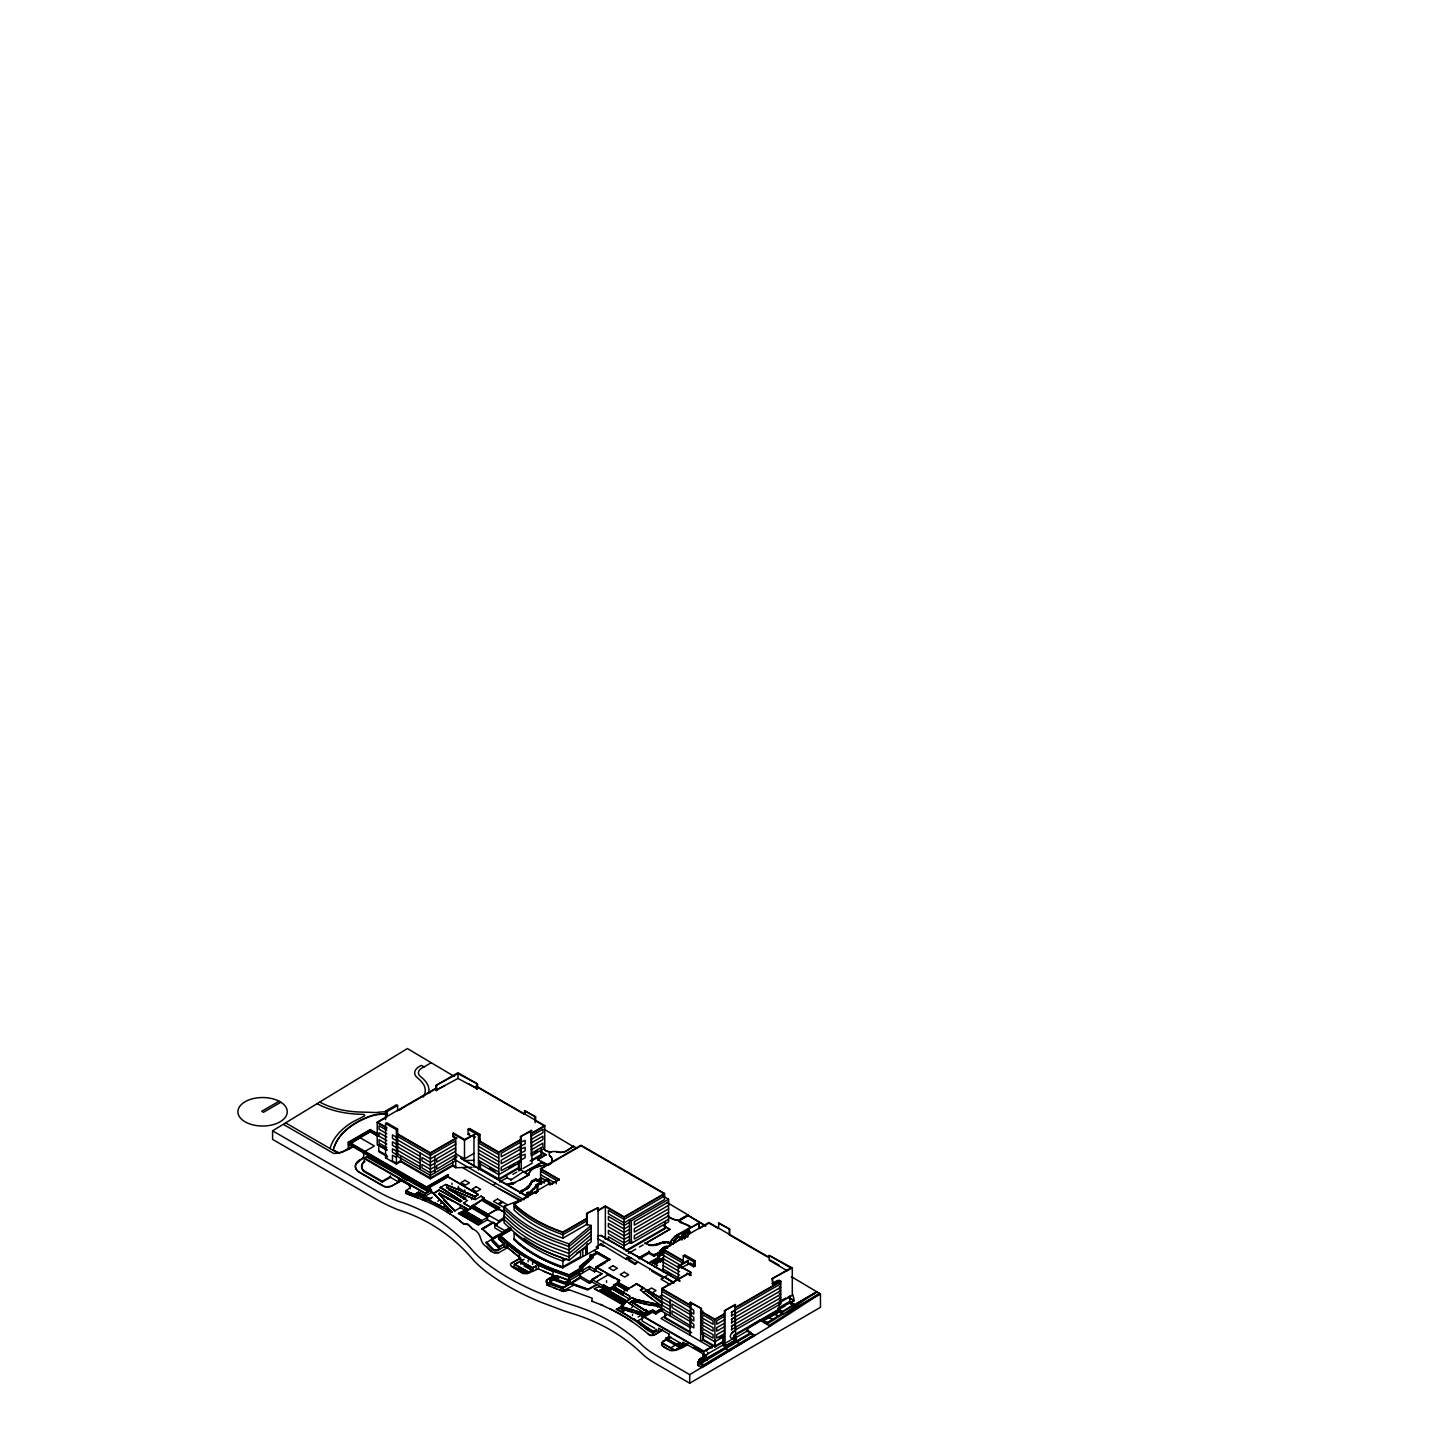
<?xml version="1.0" encoding="UTF-8"?>
<svg xmlns="http://www.w3.org/2000/svg" width="1456" height="1456" viewBox="0 0 1456 1456"><rect width="100%" height="100%" fill="white"/><g stroke="black" fill="none" stroke-linecap="round" stroke-linejoin="round"><path stroke-width="1.5" d="M437.783 1201.255L439.949 1199.999L435.763 1195.249M646.045 1309.417L646.045 1309.945M450.323 1214.177L447.138 1212.156A163.054 94.149 0 0 0 426.08 1201.309L414.414 1196.45A154.773 89.362 0 0 1 406.988 1193.611A2.857 1.638 0 0 1 405.787 1192.337L406.097 1191.008M698.48 1365.801L698.298 1365.655A2.22 1.274 0 0 1 697.897 1364.927L697.915 1364.272M670.197 1245.735L670.415 1243.661M439.221 1189.88L433.56 1193.41L439.221 1190.153L460.351 1201.764L461.716 1200.982L440.567 1187.586M446.701 1187.059L464.482 1199.216L446.573 1187.423L475.22 1199.471L446.41 1187.332L467.54 1200.727M447.356 1191.936L440.276 1187.332L443.643 1189.352M461.406 1200.982L443.498 1189.188M438.838 1193.665L454.691 1210.937L460.351 1207.661L460.369 1204.876M435.763 1195.412L452.052 1212.466L445.682 1208.662M454.691 1210.937L443.625 1200.235M454.854 1210.846L438.82 1193.92M687.687 1264.809L687.778 1263.371M697.915 1364.527L698.006 1363.471M647.938 1333.514L649.139 1334.57A2.712 1.565 0 0 0 651.815 1335.243A7.007 4.04 0 0 0 655.509 1334.133L662.498 1330.092L655.509 1334.388A7.007 4.04 0 0 1 651.815 1335.498A2.712 1.565 0 0 1 649.139 1334.824L647.938 1333.787A237.601 137.173 0 0 0 632.304 1321.866A193.903 111.948 0 0 0 609.827 1308.889A171.626 99.081 0 0 0 602.802 1305.632L600.4 1304.594A171.626 99.081 0 0 0 593.011 1301.646L591.809 1301.191L592.21 1298.188L569.096 1289.761L563.308 1291.272L559.923 1290.016M549.949 1281.025L550.186 1283.173A3.531 2.038 0 0 0 551.515 1284.083M698.006 1363.726L698.17 1362.161A24.934 14.396 0 0 1 699.59 1359.049L703.594 1357.083L707.216 1359.176L703.048 1361.597L700.482 1360.723L700.955 1358.175M519.865 1193.192L528.455 1186.367M330.093 1148.566L330.421 1147.237A78.351 46.883 -1.9 0 1 352.88 1121.83L363.691 1116.388A1.856 1.11 -1.9 0 0 362.872 1114.313A70.743 42.333 -1.9 0 1 319.592 1104.977L317.426 1103.83M333.351 1150.44L334.079 1147.219A74.62 44.663 -1.9 0 1 369.06 1116.497A28.556 17.09 -1.9 0 1 383.492 1113.767A50.305 30.103 -1.9 0 0 387.478 1113.567M355.464 1165.655C356.229 1159.249 366.639 1159.868 363.072 1152.551L374.41 1145.999L360.214 1137.809L348.858 1144.361L348.858 1149.294L346.528 1149.912M675.038 1239.256L673.418 1243.879L673.418 1242.842M698.389 1362.106L698.625 1361.378A24.534 14.16 0 0 1 699.772 1359.121M670.488 1242.605L672.035 1239.42L671.416 1240.403M698.17 1362.161L700.736 1363.544L703.048 1362.197L700.245 1360.759L701.355 1358.557M520.738 1192.974C519.028 1191.7 522.704 1191.536 520.283 1193.301M531.294 1182.035L535.79 1180.325L537.592 1181.362L541.632 1179.178M531.404 1182.581L535.79 1179.633L537.592 1180.67M531.84 1182.072L528.146 1187.987L521.521 1192.227M549.749 1281.007L550.932 1279.97M562.507 1287.268L549.986 1282.263L556.665 1277.604M531.04 1182.6L531.331 1183.692M530.73 1182.636L530.839 1183.692L531.604 1182.618M418.382 1198.179L414.414 1196.705A154.773 89.362 0 0 1 406.988 1193.884A2.857 1.656 0 0 1 405.787 1192.446A5.951 3.44 0 0 1 406.297 1191.226L406.533 1190.426A5.951 3.44 0 0 1 407.516 1189.679L410.064 1187.55M530.057 1183.728L531.131 1182.618M530.512 1184.238L531.331 1183.182M529.675 1184.784L530.839 1183.164M668.013 1349.439A74.256 42.879 0 0 1 663.135 1346.563L662.535 1345.89A3.585 2.075 0 0 1 661.679 1344.816L662.589 1341.649L665.883 1339.72L679.843 1347.765L676.421 1349.566M662.571 1342.195L661.898 1343.033L674.528 1350.331C701.865 1334.97 679.188 1353.097 670.179 1350.313M530.712 1184.292L526.908 1188.387L521.867 1191.299L521.794 1190.207M410.865 1193.374L406.479 1190.753M356.229 1163.599L363.527 1157.757M662.298 1249.703L708.872 1222.53L769.296 1257.42M529.966 1185.894L530.348 1184.838M549.895 1280.698L556.665 1275.784L569.26 1280.388L565.583 1283.373L568.313 1281.79L587.66 1289.233L596.851 1284.702L592.064 1281.935L589.516 1283.409L580.343 1278.113L561.816 1288.633L580.18 1277.076L570.497 1283.792L587.623 1290.034L597.015 1284.52L603.439 1288.232M672.035 1239.584L675.657 1235.78L674.601 1236.635M684.921 1237.454L684.921 1238.492L681.554 1237.564L679.497 1239.529L679.497 1238.492M637.728 1301.755L632.486 1300.9L641.168 1303.102M632.559 1300.918L657.693 1306.469L660.332 1304.885L635.125 1299.316L631.977 1297.46M639.148 1256.728L639.148 1258.985L648.921 1253.343L654.108 1256.328L661.752 1251.632L662.444 1248.447M681.463 1236.362L679.934 1238.983L679.934 1237.946M520.447 1191.336L520.538 1192.409L529.547 1186.422M678.223 1236.053L675.693 1239.456L675.693 1238.419M662.152 1250.194L660.897 1251.104M527.873 1186.84L528.91 1185.857L529.11 1186.949M661.952 1250.395L660.642 1251.286M662.771 1249.084L665.538 1247.592M535.462 1193.283L536.263 1192.519L535.462 1193.447M618.8 1307.907L625.188 1310.254L622.677 1311.71L616.671 1308.798M642.642 1315.077L647.483 1311.638L631.376 1301.446M662.662 1341.595L671.089 1337.227M520.629 1257.966L511.311 1263.298A4.35 2.512 0 0 0 511.729 1266.465L523.123 1273.563L527.327 1273.6L538.429 1268.868L538.429 1263.917L543.252 1266.192M579.615 1266.502L581.581 1267.63L581.581 1269.377L579.615 1268.249L579.615 1266.502L592.155 1255.964L590.572 1254.526L592.974 1257.311L590.572 1255.909L597.215 1252.087L609.736 1259.495L596.196 1267.302L609.736 1259.149M590.863 1257.129L590.863 1255.909L593.247 1257.292L580.453 1267.848L580.453 1266.465L592.974 1255.909M581.181 1266.92L585.876 1262.971M582.291 1267.739L593.247 1257.292M528.073 1196.923L504.122 1206.423L504.104 1222.931L512.876 1230.975A148.275 85.595 0 0 0 555.136 1255.381L569.041 1260.459L569.059 1243.934L591.118 1225.424L586.586 1224.496L562.908 1238.164A142.051 82.009 0 0 1 514.114 1209.991L514.114 1203.912L548.621 1184.001L549.968 1184.784L559.286 1179.396L549.968 1184.784M591.118 1228.027L569.059 1246.554L555.136 1241.495A148.275 85.595 0 0 1 512.876 1217.089L504.104 1209.044M591.118 1231.503L569.059 1250.012L555.136 1244.953A148.275 85.595 0 0 1 512.876 1220.565L504.104 1212.52M591.118 1234.961L569.059 1253.489L555.136 1248.429A148.275 85.595 0 0 1 512.876 1224.041L504.104 1215.997M591.118 1238.437L569.059 1256.965L555.136 1251.905A148.275 85.595 0 0 1 512.876 1227.499L504.104 1219.473M552.698 1276.184L553.189 1270.396M569.059 1260.441L591.118 1241.913L591.118 1225.424M592.155 1255.964L592.155 1257.693L590.208 1256.564L597.215 1252.433L609.736 1259.495L594.084 1250.449M364.51 1158.594L367.622 1156.228L426.59 1190.28L429.993 1188.296L431.34 1190.062L425.17 1193.629L364.237 1158.612L364.237 1162.179M364.237 1158.612L365.128 1157.593M363.891 1162.452L364.965 1161.597M537.118 1191.936L538.028 1191.044M664.191 1246.973C664.882 1248.101 663.372 1251.104 663.354 1248.775M538.429 1263.917L537.428 1264.627A153.335 88.525 0 0 0 552.352 1271.088M675.657 1235.962C715.169 1219.855 658.13 1227.736 688.233 1215.05L666.957 1202.401M654.108 1255.108L660.806 1251.377M507.78 1244.389L507.78 1247.774L520.629 1258.221L511.475 1263.153M813.576 1293.783L817.089 1291.672L813.722 1293.874M796.414 1303.666L817.089 1291.672L782.709 1314.459L820.456 1293.947L791.409 1276.694M398.653 1177.795L398.507 1182.217L392.356 1185.766A7.244 4.186 0 0 1 384.184 1186.604L358.176 1171.698A15.889 9.173 0 0 1 355.41 1166.729L355.464 1165.401A15.889 9.173 0 0 1 358.849 1160.559L360.069 1159.759M503.831 1217.616L498.662 1220.947L472.818 1206.187L488.961 1215.778M503.885 1219.327L494.84 1224.896L494.84 1227.936L503.412 1232.886M660.551 1251.559L654.108 1255.29L648.921 1252.124L639.148 1257.766L648.921 1252.287M657.839 1256.128L659.113 1257.911L657.839 1256.128L663.299 1252.943M657.839 1257.165L663.299 1253.98M272.581 1130.821L375.721 1190.371A169.806 98.043 0 0 0 398.07 1201.2C428.046 1210.409 454.49 1228.427 474.401 1252.67A174.829 100.937 0 0 0 486.486 1263.28L491.564 1267.011A247.393 142.834 0 0 0 531.222 1289.434A294.112 169.806 0 0 0 541.177 1293.729L561.98 1301.573A291.509 168.295 0 0 0 572.681 1305.067A157.849 91.127 0 0 1 579.888 1307.452L584.493 1309.126A156.101 90.126 0 0 1 595.559 1313.731L599.799 1315.733A178.324 102.957 0 0 1 620.456 1327.672A222.568 128.492 0 0 1 641.659 1344.762A89.471 51.652 0 0 0 655.91 1355.154L689.707 1374.628L770.169 1326.198L820.456 1293.674L820.456 1307.324L689.707 1383.2L655.91 1363.726A89.471 51.652 0 0 1 641.659 1353.334A222.568 128.492 0 0 0 620.474 1336.226A178.324 102.957 0 0 0 599.799 1324.305L595.559 1322.303A156.101 90.126 0 0 0 584.493 1317.698L579.888 1316.006A157.849 91.127 0 0 0 572.681 1313.621A291.509 168.295 0 0 1 561.98 1310.127L541.177 1302.301A294.112 169.806 0 0 1 531.222 1298.006A247.393 142.834 0 0 1 491.564 1275.565L486.486 1271.852A174.829 100.937 0 0 1 474.401 1261.242C454.49 1236.999 428.046 1218.963 398.07 1209.772A169.806 98.043 0 0 1 375.721 1198.943L272.581 1139.393L272.581 1130.821L407.407 1048.557L454.49 1076.548M348.257 1148.493L344.799 1150.64A17.09 10.228 -1.9 0 1 338.884 1152.715L333.351 1150.094M351.952 1146.564L344.799 1150.986A17.09 10.228 -1.9 0 1 338.884 1153.061L333.824 1153.498L283.611 1124.523M364.965 1158.03L367.622 1156.228M667.576 1215.742A16.289 9.409 0 0 0 678.951 1220.583L690.599 1227.299L676.803 1234.979M746.837 1328.764L760.305 1319.846M749.804 1326.307L763.308 1319.045L747.893 1328.473L747.893 1330.675L733.751 1338.847L737.155 1340.812M737.173 1342.05L735.699 1341.14L724.888 1348.092L729.765 1350.913M766.73 1321.957L766.748 1324.214L782.709 1314.186M700.736 1363.544L751.332 1333.387L754.754 1335.37L701.865 1367.621L698.298 1365.4A2.22 1.274 0 0 1 697.897 1364.672L697.897 1364.927M662.971 1271.616L663.845 1248.52M663.081 1253.252C657.02 1253.561 659.896 1259.094 658.13 1256.128M663.081 1253.762L658.13 1256.637M662.844 1254.253L662.935 1253.161M625.971 1301.373L621.111 1306.56L623.459 1305.158L623.623 1302.756L632.031 1297.696L635.034 1299.425L660.241 1304.995L640.312 1289.925L643.789 1288.087L640.604 1289.925M526.672 1273.6L526.399 1273.308A2.384 1.383 0 0 1 525.325 1272.944L515.024 1267.23A3.44 1.984 0 0 1 514.241 1264.991L522.431 1260.022L514.623 1264.227M659.422 1257.383L651.141 1262.152L654.072 1262.534L663.244 1257.838M659.586 1259.822L663.244 1258.366M789.753 1295.694L789.753 1302.301L777.941 1309.108L782.636 1311.82L817.089 1291.672M552.971 1279.496L554.554 1280.061L559.286 1277.331L556.538 1278.914M279.097 1101.246L261.698 1111.274L263.445 1112.293L280.844 1102.247M385.585 1119.646L385.585 1111.055L396.396 1104.795L397.615 1105.486L397.615 1110.873M385.585 1111.055L386.786 1111.747L397.615 1105.486M435.872 1085.484L457.967 1072.726L477.513 1084.01L477.513 1088.87L457.967 1078.459L435.872 1090.344L435.872 1085.484L457.967 1073.6L477.513 1084.01M386.786 1150.204L377.231 1144.689L377.231 1122.121L435.508 1088.469M379.142 1121.539L386.786 1117.134L386.786 1111.747M399.508 1109.781L435.508 1088.997M435.872 1090.344L444.899 1085.666M348.257 1148.948L348.257 1142.268L370.243 1129.583L378.087 1134.115M362.835 1151.896L349.167 1144.016L349.167 1142.268L370.243 1130.111L378.087 1134.624M350.095 1142.942L370.243 1131.312L378.087 1135.844M349.167 1144.016L370.243 1131.84L378.087 1136.372M471.962 1167.312L455.71 1167.694L452.707 1165.947L430.375 1178.832L400.618 1161.651L396.396 1164.09L385.585 1157.829L385.585 1123.468L386.786 1122.776L397.615 1129.019L397.615 1156.446L430.375 1175.374L455.71 1160.741M348.858 1149.294L352.643 1147.11M385.585 1123.468L396.396 1129.71L397.615 1129.019M377.996 1145.126L385.767 1148.748M385.585 1157.829L387.533 1156.701M455.71 1167.694L455.71 1138.173L452.707 1136.444L453.453 1133.059L464.5 1139.429L473.983 1134.806L473.983 1167.275M452.707 1136.444L457.129 1138.119M471.526 1136.335L468.104 1134.351L468.104 1129.328L469.596 1128.455L480.007 1134.461L480.007 1140.703M397.615 1133.878L430.375 1152.806L455.71 1138.173M390.499 1176.466L382.236 1181.235L363.836 1170.624A14.706 8.481 0 0 1 363.891 1161.579L364.237 1161.306M455.71 1138.701L430.375 1153.316L397.615 1134.406M362.999 1163.38A14.706 8.481 0 0 0 363.836 1171.479L382.236 1182.108L390.499 1177.34L398.507 1181.963L392.356 1185.512A7.244 4.186 0 0 1 384.184 1186.349L358.176 1171.443A15.889 9.173 0 0 1 355.41 1166.456M468.104 1134.351L469.596 1133.496M455.71 1144.252L430.375 1158.885L397.615 1139.957L396.396 1140.649L392.447 1138.374L392.447 1134.897L396.396 1137.172L397.615 1136.481L430.375 1155.409L455.419 1140.958L455.419 1144.416M452.707 1133.496L464.5 1140.285L475.493 1133.933M434.889 1159.74L430.375 1162.343L421.967 1157.484L421.967 1160.96L430.375 1165.819L434.889 1163.217M473.983 1137.755L475.493 1136.899M468.104 1129.328L478.496 1135.334L480.007 1134.461M398.507 1182.217L401.965 1180.743L410.719 1185.803M476.094 1086.485L524.342 1114.35L524.797 1110.619L535.626 1116.861L535.626 1121.193M480.007 1139.502L478.496 1140.357L498.789 1152.078L520.447 1139.611M434.889 1166.693L430.375 1169.295L421.967 1164.436L421.967 1167.912L430.375 1172.772L434.889 1170.169M524.342 1110.873L535.626 1116.861M455.71 1153.807L464.5 1158.867L473.983 1153.389M349.167 1142.268L426.59 1186.968L447.72 1174.774L448.157 1176.776L426.59 1189.224L348.257 1144.016M430.976 1198.67L416.307 1193.483L418.6 1192.173L425.17 1195.958M448.157 1175.047L426.59 1187.495L348.257 1142.268M416.307 1193.793L418.6 1192.337M434.252 1184.292L445.754 1177.649M478.205 1194.648L474.729 1196.213L445.773 1184.583L474.893 1196.559L478.205 1194.648L447.72 1176.776M464.246 1167.494L463.281 1168.04L520.884 1201.309M426.59 1190.626L430.03 1188.624L431.904 1192.737L432.068 1191.754M478.496 1162.925L498.789 1174.646L520.447 1162.179L520.447 1136.663L531.258 1130.402L532.022 1163.308L522.995 1168.513M520.447 1136.663L532.022 1130.839M364.51 1158.084L425.17 1193.101L431.34 1189.534M425.17 1193.793L431.613 1190.08M531.258 1133.35L544.726 1125.597L544.726 1148.165L531.258 1155.918L531.258 1130.402M520.447 1140.121L498.789 1152.606L478.496 1140.885M531.258 1133.878L544.726 1126.107L535.171 1120.592M418.181 1192.246L425.17 1196.14L431.577 1192.446M439.748 1187.896L445.773 1184.329M531.258 1135.953L542.924 1129.237L542.924 1132.713L531.258 1139.429M413.304 1194.047L426.808 1199.38L420.22 1196.595M439.366 1193.338L438.675 1193.993L439.366 1193.338L468.395 1209.517L461.261 1212.866L479.661 1223.495L461.261 1212.866M424.57 1196.632L429.957 1198.961L432.341 1197.232M442.424 1191.572L460.351 1201.764M531.258 1142.905L542.924 1136.171L542.924 1139.648L531.258 1146.382M456.474 1189.334L458.367 1188.242L458.367 1186.331M531.258 1149.858L542.924 1143.124L542.924 1146.6L531.258 1153.316M447.52 1198.961L448.448 1198.434M440.64 1203.402L442.315 1202.438L440.64 1203.712M463.59 1192.209L464.755 1191.536M508.654 1167.585L514.55 1164.181M533.897 1153.025L537.573 1150.895M445.117 1205.058L444.007 1206.405L445.117 1205.313L439.949 1199.653M461.716 1200.982L460.351 1201.327M530.221 1160.869L541.268 1154.499L541.268 1148.766M521.193 1137.081L521.193 1169.55L518.937 1168.258L498.807 1179.87L498.789 1152.078M531.476 1161.014L541.705 1155.099L541.705 1149.894M448.83 1209.754L445.117 1205.768M492.783 1185.093L495.804 1183.346M538.119 1159.085L545.927 1154.572L538.119 1159.777L547.092 1164.964L541.705 1161.852M471.653 1197.997L471.653 1199.653M466.229 1201.491L463.427 1203.111L487.614 1217.325L481.918 1220.619L465.774 1211.301L481.918 1220.874L480.571 1222.203L463.063 1212.357L480.571 1222.203M474.893 1196.395L478.205 1194.393L447.72 1176.521M499.572 1182.035L507.07 1177.704L510.983 1179.961L522.631 1172.189M512.894 1174.337L516.789 1172.098M521.193 1169.55L518.718 1170.97L518.718 1169.932M463.572 1203.275L471.471 1207.57M452.215 1212.12L449.212 1209.845M475.22 1199.744L481.135 1196.068L484.175 1198.088L481.135 1196.25M520.229 1169.077L524.142 1172.371L542.178 1161.961L547.092 1164.272M520.083 1180.106L528.819 1175.065L524.742 1172.025L542.178 1162.652L546.637 1164.527M483.865 1197.815L481.772 1199.689L484.175 1197.815M576.722 1148.092L573.628 1146.254L567.003 1150.604A8.245 4.768 0 0 1 556.538 1151.842A5.005 2.894 0 0 0 550.332 1152.46A5.005 2.894 0 0 0 550.077 1156.082A11.721 6.77 0 0 1 551.223 1162.962A6.679 3.858 0 0 1 549.986 1163.999M481.918 1199.762L471.471 1206.26L473.273 1205.204M483.265 1198.852L499.863 1207.661L489.489 1213.667M573.628 1146.254L566.912 1150.568A8.154 4.714 0 0 1 556.574 1151.787L556.538 1151.314M496.842 1225.188L487.469 1219.782L478.314 1225.06L458.549 1213.394L465.993 1209.881L460.351 1213.139L479.224 1224.023L459.459 1213.394L478.769 1224.278M488.069 1216.561L471.908 1207.497L488.524 1216.288L472.363 1206.969L483.265 1199.107M458.549 1213.649L465.538 1210.136M480.571 1222.458L462.171 1212.611L467.34 1210.136M471.471 1206.078L471.471 1208.262L463.973 1212.084L481.026 1221.93M514.823 1182.618L528.91 1174.573A15.488 8.936 0 0 1 536.19 1167.312A25.971 14.997 0 0 1 540.94 1165.928M464.864 1211.829L481.463 1221.42L464.864 1211.829L471.471 1208.262M540.576 1184.219L540.576 1168.586L581.017 1145.235L664.537 1193.465L664.537 1199.544L624.096 1222.894L608.39 1213.813L608.39 1210.336L624.096 1219.418L664.537 1196.068M542.506 1168.003L581.017 1145.763L664.537 1193.975L624.096 1217.325L605.368 1206.533L597.925 1210.828M541.195 1177.977L537.592 1180.143L535.79 1179.014L531.549 1180.943M541.195 1178.596L537.592 1180.852L535.79 1179.797M521.794 1190.735L526.817 1187.823M544.508 1183.018L539.685 1180.834L541.632 1179.706M533.042 1188.715C533.788 1191.135 533.224 1186.185 537.482 1186.076L536.208 1184.82L539.43 1182.945L541.232 1184.165M536.208 1185.33L547.947 1178.741M535.298 1186.822C535.571 1189.079 535.79 1184.383 537.482 1186.076M482.81 1199.38L499.426 1208.444M526.653 1193.374C529.984 1195.922 523.723 1192.628 529.056 1191.973L529.893 1192.974L532.587 1191.245L531.458 1190.771M531.167 1190.771C532.659 1192.992 529.747 1189.297 534.17 1189.206M526.653 1193.884L529.893 1192.974M531.167 1191.281L538.083 1185.548L536.5 1184.82L539.43 1183.127L541.232 1184.347M529.893 1192.628L532.295 1191.245M527.927 1194.102L525.743 1195.886L527.927 1194.63M480.116 1222.712L479.224 1224.023M458.549 1213.394L478.769 1224.551M492.892 1239.038L482.045 1228.627L493.311 1222.203L482.318 1228.991M482.045 1229.501L493.311 1222.64L496.86 1224.66L493.311 1222.64M505.141 1230.411L510.364 1227.39M508.617 1228.828L505.141 1230.848L494.84 1224.896M492.783 1238.055L497.861 1235.125L486.067 1242.969L492.82 1249.94A3.24 1.875 0 0 0 497.788 1250.413L504.358 1246.627L504.358 1243.934L498.771 1238.801L498.771 1234.815L510.528 1228.009M486.34 1242.296L493.002 1249.175A3.021 1.747 0 0 0 497.661 1249.63L499.517 1248.738L492.292 1241.295L492.292 1239.293L497.806 1236.126M510.929 1230.047L499.572 1236.599L499.572 1234.87L510.929 1228.3M492.565 1239.311L500.354 1234.815M510.528 1229.756L498.771 1236.544L515.697 1250.977L516.825 1250.486L520.629 1253.288L519.446 1253.816L519.446 1258.767L522.431 1260.969M499.572 1246.536L504.104 1243.915L504.104 1242.532M499.517 1249.43L499.517 1246.736L504.358 1243.934M507.78 1247.519L498.807 1252.651L494.367 1252.688A5.205 3.003 0 0 1 491.473 1251.414L490.818 1250.813A159.305 91.965 0 0 1 486.486 1246.518L486.486 1246.791A159.305 91.965 0 0 0 490.818 1251.068L491.473 1251.414M586.586 1224.496L586.586 1213.558L598.088 1207.697L598.088 1248.138L562.908 1267.685L558.285 1265.956A150.35 86.814 0 0 1 516.097 1241.313L514.114 1239.511L514.114 1232.904A142.051 82.009 0 0 0 562.908 1261.078L566.821 1258.821M586.586 1213.558L598.088 1207.697M597.925 1210.318L605.368 1206.005L624.096 1216.816L664.537 1193.465M514.114 1203.912A142.051 82.009 0 0 0 562.908 1232.085L586.586 1218.417M586.586 1218.945L562.908 1232.613A142.051 82.009 0 0 1 514.114 1204.44L537.792 1190.771L537.792 1185.384L548.621 1179.142L548.621 1184.001M586.586 1221.02L562.908 1234.688A142.051 82.009 0 0 1 514.114 1206.533M520.738 1264.19L520.738 1261.242L524.142 1259.276M535.826 1265.974L532.769 1267.739L521.03 1261.242M520.738 1261.242L532.769 1267.921L536.136 1265.974L536.136 1268.922M516.68 1265.573L528.71 1272.253L532.477 1269.905M514.314 1264.227L528.71 1272.089L532.769 1269.905L532.769 1267.921M631.303 1220.801L668.595 1199.271L668.595 1221.839L631.303 1243.369L629.502 1242.332L629.502 1219.764L631.303 1220.801L631.303 1243.369M629.502 1222.367L624.096 1225.497L608.39 1216.415L608.39 1219.891L624.096 1228.955L629.502 1225.843M576.649 1253.143L580.562 1250.886L580.562 1256.601L562.908 1266.811A142.051 82.009 0 0 1 514.114 1238.637M668.595 1201.873L634.325 1221.675L634.325 1225.151L668.595 1205.35M596.996 1246.427L601.656 1243.752M629.502 1229.319L624.096 1232.431L608.39 1223.368L608.39 1226.844L624.096 1235.907L629.502 1232.777M668.595 1208.826L634.325 1228.609L634.325 1232.085L668.595 1212.302M552.115 1276.675L547.656 1279.26A4.368 2.512 0 0 0 546.455 1281.498L546.637 1281.881A4.368 2.512 0 0 0 547.802 1282.882L562.671 1288.141M549.149 1278.823L552.115 1277.112M549.149 1279.096L552.115 1277.385M567.585 1283.173L565.583 1284.338L552.971 1279.751L552.971 1277.931L556.665 1275.784M592.446 1256.219L597.215 1253.47L609.427 1260.368L609.427 1259.149L595.904 1266.957L596.196 1270.87L602.129 1273.763L592.21 1279.496M629.502 1236.253L624.096 1239.384L608.39 1230.302L608.39 1233.778L624.096 1242.86L629.502 1239.729M668.595 1215.778L634.325 1235.562L634.325 1239.038L668.595 1219.236M581.581 1267.63L569.169 1274.801C543.416 1266.593 518.918 1254.035 499.572 1234.87M498.771 1234.815L524.142 1255.272L537.428 1262.643A153.335 88.525 0 0 0 552.352 1269.104L569.26 1275.256L582.473 1267.63L582.473 1270.233M582.473 1269.031L582.782 1272.762M582.473 1269.377L569.26 1277.003L552.352 1270.833A153.335 88.525 0 0 1 537.428 1264.372L517.371 1251.978M631.886 1241.313L624.096 1245.808L608.39 1236.726L608.39 1240.548M578.651 1275.147L578.341 1272.617L582.618 1270.16M596.196 1268.34L594.558 1269.286L589.48 1266.374L578.341 1272.617M552.807 1277.403L552.807 1278.878L565.601 1283.537L568.313 1281.972L568.313 1279.023L578.341 1273.236L580.343 1274.2L580.343 1278.113M565.547 1282.354L568.914 1280.406L556.702 1275.947M547.656 1279.678A4.368 2.512 0 0 0 546.455 1281.917L546.582 1282.463A4.368 2.512 0 0 0 547.802 1283.318L561.743 1288.414L570.17 1283.555L570.17 1280.079L589.48 1268.886L589.48 1266.374M580.343 1276.111L589.516 1281.589L589.516 1283.409M626.044 1250.413L664.992 1227.918M561.743 1287.978L562.325 1287.031M599.763 1265.937L605.569 1262.589M626.044 1251.268L664.992 1228.791L664.992 1222.185M678.951 1220.747L688.233 1215.05M679.242 1220.747L688.233 1215.56L705.832 1226.025L688.233 1215.396M589.48 1268.886L594.558 1271.816L596.196 1270.87M648.175 1244.334A11.102 6.406 0 0 1 647.501 1244.17L645.936 1243.096L669.796 1229.319L644.935 1243.843L644.935 1242.787M628.355 1253.416L635.726 1249.157M639.421 1247.028L643.097 1244.898M600.291 1243.479L625.789 1259.076L629.465 1257.183M592.064 1281.935L591.919 1279.496L601.983 1273.691M589.516 1281.589L596.942 1277.112M630.812 1257.638L627.117 1259.768L627.117 1258.73M597.087 1281.189L607.025 1275.456M688.051 1234.761L688.051 1229.173L698.862 1222.913L699.317 1228.555L708.872 1223.04L718.427 1228.573L718.882 1222.931L729.711 1229.173L729.711 1234.779M688.051 1229.173L699.317 1223.186M689.562 1231.103L682.354 1235.27A115.952 66.94 0 0 0 687.833 1236.836M682.718 1235.234C695.75 1238.637 670.288 1235.744 689.78 1231.157M682.718 1235.762L689.78 1231.685M637.546 1262.115L635.107 1263.517L626.808 1257.675M689.744 1232.249L688.324 1232.54M635.107 1264.39L637.546 1261.933L635.107 1264.39L628.719 1260.696M604.349 1288.232L598.798 1291.181L594.376 1288.615C601.182 1284.774 604.586 1288.305 610.628 1290.052L613.103 1288.105L621.621 1293.019M603.439 1284.975L610.628 1288.96L603.439 1284.975L603.439 1286.158L603.585 1284.884M598.798 1290.926L603.894 1287.978M625.243 1302.792L624.333 1303.83L600.6 1290.398L604.804 1287.978M601.51 1290.143L624.788 1303.575L601.51 1290.143L605.696 1287.978M647.683 1263.462L659.422 1256.856M618.6 1282.317L613.85 1285.066L613.995 1287.068L629.793 1296.168L629.629 1299.207L625.68 1302.265L603.312 1289.616L606.151 1288.232M619.273 1280.461L617.326 1281.153M626.135 1301.755L604.204 1289.361L606.606 1287.978M628.664 1289.088L618.454 1283.446L629.119 1288.833L617.617 1281.935L619.583 1280.461L617.617 1281.589C618.527 1284.592 621.512 1286.795 626.517 1288.888M659.113 1257.911L650.996 1262.589L650.996 1261.551M628.974 1302.92L605.114 1289.088L607.043 1287.978M618.909 1282.317L613.85 1285.066M610.483 1289.961L610.483 1287.832L613.85 1285.885M626.062 1289.415L617.999 1283.974M613.103 1288.105L617.544 1284.483M654.454 1267.23L657.639 1265.391L651.141 1261.642M662.971 1251.65L683.283 1263.371L683.283 1255.727L684.775 1254.854L695.185 1260.86L695.185 1265.901L693.675 1266.756L688.542 1263.79L681.372 1267.921M718.427 1223.186L729.711 1229.173M622.422 1295.039L622.422 1292.091L636.581 1283.919L643.789 1288.087M630.994 1287.504L636.581 1283.573L643.497 1288.087M678.296 1280.334L678.296 1265.901L687.778 1260.405L688.542 1263.79M688.542 1260.841L679.788 1265.901L690.817 1272.271L690.817 1275.219L687.068 1273.909L661.734 1288.542L661.734 1311.11L690.599 1327.781L690.599 1302.246L689.853 1335.152M629.793 1296.168L622.422 1292.091M667.012 1275.674L660.969 1279.169L670.506 1284.683M683.283 1255.727L693.675 1261.733L695.185 1260.86M662.516 1303.684L645.663 1290.471L646.792 1289.816L661.588 1298.37M623.459 1303.648L621.111 1306.505L645.081 1313.621L628.828 1303.011L634.998 1299.28L644.953 1301.955M623.623 1303.739L621.111 1306.05M647.592 1290.307L651.578 1288.014L656.001 1290.58L652.033 1292.873M623.423 1304.885L599.708 1290.398L623.878 1304.612M678.296 1265.901L690.817 1272.271M658.858 1296.823L661.515 1295.294M638.056 1316.97L641.896 1314.75L635.817 1313.439M649.722 1311.073L649.576 1312.165L645.882 1310.036M654.818 1328.327L642.06 1320.956L642.06 1316.006L652.579 1309.927L656.11 1311.965L656.11 1313.694M642.951 1317.735L642.951 1316.006L652.579 1310.436L655.655 1312.22L662.007 1308.562M652.725 1311.219L656.11 1313.185L652.87 1312.111M669.341 1334.297L658.694 1328.218L658.694 1332.295L656.656 1331.112L652.961 1333.241L648.157 1330.456L637.801 1322.558L637.801 1320.81L643.243 1317.844M644.881 1316.624L652.579 1312.184L655.655 1313.967L663.972 1309.162M769.15 1255.418L792.301 1267.921L792.301 1295.349L779.233 1302.902L780.725 1303.775L780.725 1281.207L779.233 1280.334L772.754 1284.065L772.008 1278.768L790.808 1267.921L769.15 1255.418L769.15 1260.277L787.186 1270.706M666.575 1315.259L660.988 1318.481L712.166 1348.038M637.801 1320.81L652.961 1331.494L656.656 1329.383L656.656 1331.112M689.853 1302.683L701.428 1308.507L701.428 1334.024L714.878 1341.795L724.433 1336.28M702.92 1311.11L701.428 1311.983L714.878 1319.737L724.433 1314.24M702.92 1313.185L701.428 1314.058L713.076 1320.792L713.076 1324.25L701.428 1317.534L702.92 1316.661M665.883 1339.975L665.883 1338.228L668.941 1336.481L684.648 1345.508M662.826 1341.74L668.941 1338.21L668.941 1334.133M772.008 1278.768L792.301 1267.921M702.92 1320.137L701.428 1321.011L713.076 1327.726L713.076 1331.203L701.428 1324.469L702.92 1323.613M724.433 1343.215L724.433 1310.764L735.244 1304.503L735.699 1341.449M772.008 1283.628L777.668 1280.37M724.433 1310.764L735.699 1304.776M701.428 1311.456L714.878 1319.227L724.433 1313.712M735.244 1307.47L780.725 1281.207M735.244 1307.979L780.725 1281.717L779.233 1280.861M702.92 1327.071L701.428 1327.945L713.076 1334.679L713.076 1338.137L701.428 1331.421L702.92 1330.547M724.433 1316.315L716.68 1320.792L716.68 1324.25L724.433 1319.791M679.643 1342.632L670.361 1348.001L675.02 1350.495M779.233 1280.334L779.233 1282.936L780.725 1283.81L731.294 1312.347L735.244 1310.072M731.294 1315.824L780.725 1287.286L779.233 1286.412M665.883 1338.228L679.843 1346.29L682.9 1344.525M701.428 1334.024L702.92 1333.15M724.433 1323.267L716.68 1327.726L716.68 1331.203L724.433 1326.725M779.233 1289.889L780.725 1290.744L731.294 1319.3L735.244 1317.007M731.294 1322.758L780.725 1294.22L779.233 1293.365M713.167 1346.017L702.92 1340.102L700.664 1341.395L700.664 1308.944M724.433 1330.202L716.68 1334.679L716.68 1338.137L724.433 1333.678M779.233 1296.823L780.725 1297.696L731.294 1326.234L735.244 1323.959M781.89 1300.244L785.821 1297.969M731.294 1329.71L780.725 1301.173L779.233 1300.299M719.118 1337.955L722.922 1335.753L722.922 1345.253L726.034 1347.055M780.725 1303.775L735.244 1330.038L735.244 1304.503M731.749 1332.913C741.104 1326.889 726.562 1334.133 731.294 1338.392M789.753 1301.427L777.941 1308.234L779.233 1308.98L733.751 1335.243M642.06 1316.006L703.812 1351.659L714.878 1345.271L703.812 1351.132L642.951 1316.006M722.922 1341.486L715.333 1345.872L715.333 1340.139M778.778 1309.581L785.112 1305.923M788.26 1296.841L794.102 1300.736L786.44 1304.722M714.423 1340.139L714.878 1347L722.922 1342.359L724.87 1343.488L735.699 1337.227L733.751 1336.098L779.233 1309.854M731.749 1338.646L735.244 1336.098M782.636 1311.82L782.636 1313.658L779.233 1311.692L763.308 1320.883L766.73 1322.849L782.636 1313.403M763.617 1320.173L779.233 1311.874L782.345 1313.658M706.579 1355.536L699.59 1359.576A24.934 14.396 0 0 0 698.17 1362.67L704.285 1366.219L698.17 1362.943A24.934 14.396 0 0 1 699.59 1359.831L699.59 1359.049M699.59 1359.831L706.579 1354.844M701.155 1359.103L703.594 1357.702M735.699 1339.975L724.87 1346.218L724.87 1311.019M735.699 1340.139L725.179 1346.218L725.179 1344.743M707.216 1357.92L736.863 1340.812M751.023 1332.64L737.155 1340.63L734.042 1338.847M726.344 1347.055L722.922 1345.089L703.812 1356.118L707.216 1358.102L751.314 1333.15M703.048 1361.415L706.924 1359.176L706.924 1357.702M700.736 1363.362L702.757 1361.324M700.645 1366.711L753.589 1334.952M429.829 1092.764A3.076 1.838 -1.9 0 1 428.919 1091.381L428.992 1090.653A33.979 20.348 -1.9 0 0 426.117 1082.208A53.745 32.159 -1.9 0 0 420.384 1076.384L419.783 1075.838A10.119 6.061 -1.9 0 1 419.492 1070.033L420.02 1069.468A13.122 7.862 -1.9 0 1 423.205 1067.357L431.249 1062.734M561.816 1288.633L565.037 1289.834L573.901 1285.029L570.57 1283.755M511.729 1266.465L523.123 1273.308L528.71 1272.944M660.223 1260.878L660.223 1261.915L663.026 1260.587A42.388 24.479 0 0 1 660.096 1261.824M664.191 1248.01L667.649 1247.137M423.186 1067.357L424.133 1066.957L421.457 1065.392A16.944 10.137 -1.9 0 0 416.853 1068.358A13.832 8.281 -1.9 0 0 417.326 1077.713A50.177 30.03 -1.9 0 1 422.677 1083.155A30.339 18.164 -1.9 0 1 423.186 1097.096M520.229 1252.979L519.046 1253.507L509.163 1245.572M517.371 1252.251L518.5 1251.741M512.403 1248.411L513.549 1247.919L516.825 1250.486M514.041 1249.703L515.206 1249.212M509.163 1245.845L510.455 1245.299L513.549 1247.919M510.783 1247.137L512.075 1246.591M660.023 1243.224C654.836 1245.117 663.317 1241.731 660.787 1242.914L658.931 1244.498M507.78 1247.774L506.233 1248.411L506.233 1243.46L509.109 1243.915L507.78 1242.842M660.751 1243.806L661.443 1242.478M655 1262.825L655 1263.863L658.749 1261.478M654.072 1262.534L655.509 1261.515M494.367 1252.688L498.807 1252.651M456.001 1157.32L456.529 1156.974A9.864 5.697 -60 0 1 457.038 1156.847M598.707 1235.598L598.179 1235.944A9.864 5.697 -60 0 0 597.652 1236.18M511.748 1183.692L513.458 1182.8M509.163 1183.528L509.127 1184.511L513.404 1183.801M655.036 1263.717L655.582 1263.535A42.388 24.479 0 0 0 658.622 1262.425M648.866 1244.48A11.102 6.406 0 0 0 656.092 1244.407L658.148 1243.752M553.407 1287.486L563.217 1291.508L569.096 1289.761M661.588 1242.641L665.137 1241.913A7.462 4.313 0 0 1 667.885 1242.168L670.488 1242.441L669.997 1245.735L670.16 1242.86M667.649 1248.174L666.211 1248.429L666.138 1246.245M657.621 1244.862L654.945 1245.353A12.303 7.116 0 0 1 648.484 1245.171M661.898 1342.778L674.528 1350.076L676.549 1349.676M662.862 1242.332L665.137 1242.095M507.452 1184.256L509.163 1184.037M667.612 1247.009L666.866 1246.081M509.127 1183.983L511.329 1183.291M387.15 1111.692L382.036 1111.947A32.269 19.31 -1.9 0 0 376.394 1112.53L358.959 1112.002A67.012 40.113 -1.9 0 1 322.031 1103.248L320.083 1102.21M463.845 1160.559L473.983 1160.323M670.87 1350.44L674.528 1350.076M467.886 1224.15L463.117 1223.495L468.395 1224.896A130.003 75.057 0 0 1 472.381 1228.973L472.381 1228.718A130.003 75.057 0 0 0 468.395 1224.642L467.886 1224.405M681.554 1237.291L678.059 1237.018A24.497 14.141 0 0 0 675.511 1239.402M650.705 1303.52L657.275 1305.286M651.615 1305.413L643.206 1303.793M686.868 1236.453L687.924 1236.726M685.139 1238.328L678.733 1236.745L678.733 1235.689M620.966 1306.651L644.917 1313.712M642.751 1314.968L618.636 1307.652M556.665 1276.657L555.464 1276.657M555.901 1271.707L556.993 1272.089L556.993 1270.36M644.862 1315.369L641.896 1314.331L641.896 1315.35M635.817 1313.021L641.896 1315.168M628.664 1310.946L625.188 1309.326M625.188 1309.927L633.688 1312.875M554.372 1276.257L555.573 1276.548M555.537 1271.598L542.633 1266.356L542.633 1264.609M555.209 1276.421L553.644 1276.002M565.037 1289.834L567.076 1290.562M668.977 1243.388L670.16 1243.915M556.028 1276.148L559.286 1277.331M556.028 1276.402L559.286 1277.585M552.971 1277.931L570.024 1284.065M569.041 1243.952L555.136 1238.892A148.275 85.595 0 0 1 512.876 1214.486L504.104 1206.442M570.17 1283.555L587.623 1289.07M416.307 1193.483L420.784 1194.976M416.689 1193.611L428.21 1198.015M420.347 1196.486L406.006 1191.172M593.011 1301.373L591.809 1301.191M410.865 1193.119L413.304 1194.302M552.716 1275.147L538.429 1268.868M556.647 1289.033L546.983 1284.829L550.204 1286.449M551.478 1269.705L544.853 1266.902M553.189 1275.329L543.252 1271.143M426.353 1199.198L451.779 1212.211M424.115 1198.124L426.208 1198.998M426.681 1199.234L431.54 1201.473M426.663 1199.471L427.627 1199.871M422.276 1199.453L426.08 1201.054M600.4 1304.339L602.802 1305.377M669.96 1350.476L668.013 1349.166A74.256 42.879 0 0 1 663.135 1346.29M463.59 1191.827L474.893 1196.996L468.14 1193.101M536.554 1261.697L536.554 1263.444L541.031 1265.592M431.413 1201.309L442.26 1206.988M448.448 1189.625L453.653 1192.155M459.768 1195.103L465.884 1198.051M609.827 1308.635L613.941 1310.709A193.284 111.584 0 0 1 632.304 1321.611M435.126 1203.056L438.875 1205.04M438.729 1204.858L442.406 1206.897M451.76 1200.927L439.221 1193.41L468.395 1209.772M594.376 1288.615L623.623 1305.249L616.197 1309.399A184.785 106.688 0 0 1 621.603 1312.329L621.858 1312.457A197.088 113.786 0 0 1 629.374 1316.916L638.911 1323.34A240.786 139.012 0 0 1 646.828 1329.383L648.157 1330.456L648.157 1328.727M532.769 1269.905L520.429 1262.716M524.178 1266.101L532.769 1270.87M518.391 1267.484L528.71 1273.217L528.71 1272.253M442.26 1206.733L445.827 1208.826M476.094 1085.958L544.726 1125.597M468.486 1083.664L475.712 1087.832M663.208 1196.177L668.595 1199.271M767.385 1256.837L729.256 1234.815L729.256 1229.446M769.896 1259.859L778.924 1265.064M540.777 1151.605L545.927 1154.572M540.777 1152.297L545.927 1155.281M788.26 1297.351L794.102 1300.736M794.303 1304.576L790.572 1302.428L794.102 1300.39A93.548 54.018 0 0 0 792.555 1294.147M794.448 1305.013L790.572 1301.992L794.303 1304.139L782.636 1311.474L778.924 1309.508M790.572 1304.103L794.448 1306.323M540.576 1168.586L559.286 1179.396M540.576 1169.113L559.286 1179.924M540.576 1171.188L556.283 1180.27L556.283 1183.746M518.937 1161.306L520.447 1162.179M540.576 1174.664L554.317 1182.6M689.98 1262.898L695.185 1265.901M540.576 1177.267L552.352 1184.074M662.971 1249.048L683.283 1260.769M774.064 1313.348L777.176 1315.15M478.496 1142.96L498.789 1154.681M683.283 1261.278L662.971 1249.557L688.488 1234.815L688.488 1229.428M774.064 1313.876L777.176 1315.678M539.685 1180.834L540.813 1180.962M524.742 1172.717L528.819 1175.065M478.496 1146.436L498.789 1158.157M645.936 1243.096L647.501 1244.17M662.971 1255.127L681.426 1265.774M768.622 1317.007L771.735 1318.808M478.496 1149.912L498.789 1161.633M768.622 1317.28L771.735 1319.063M536.208 1184.82L537.482 1185.548M662.971 1258.585L679.588 1268.176M690.817 1275.219L687.123 1273.072L687.068 1274.437L661.734 1289.051L690.599 1305.723M478.496 1153.389L498.789 1165.109M662.971 1262.061L679.588 1271.652M763.617 1320.883L766.73 1322.685M478.496 1156.847L498.789 1168.567M766.73 1323.54L763.308 1321.575L763.308 1319.045M760.323 1320.501L770.169 1326.198M662.971 1265.537L679.588 1275.128M478.496 1160.323L498.789 1172.044M489.635 1167.967L495.149 1171.152M662.971 1269.013L679.588 1278.586M667.467 1272.817L671.307 1275.037M680.152 1281.007L600.782 1235.434L679.442 1281.025M526.945 1193.374L528.528 1194.102L526.053 1195.358L527.636 1196.104M460.569 1157.957L528.146 1196.705M460.569 1158.121L527.418 1196.723M673.4 1282.135L665.811 1277.767L673.4 1282.827M597.47 1238.528L674.164 1282.973M651.633 1271.106L663.281 1277.84L663.281 1276.785M456.001 1157.156A9.864 5.697 -60 0 0 453.326 1158.776L524.124 1199.817M600.291 1244.534L603.658 1246.427L603.658 1245.39M747.893 1330.675L751.314 1332.64M746.4 1330.802L754.754 1335.37M596.05 1246.973L598.088 1248.138M690.599 1302.246L701.428 1308.507M455.71 1166.82L452.707 1165.091L430.375 1177.977L400.618 1160.778L396.396 1163.217L392.447 1160.942L392.447 1155.209L396.396 1157.484M377.231 1122.121L386.786 1127.636M377.231 1122.631L386.786 1128.145M661.734 1288.542L690.599 1305.213M386.786 1130.238L379.033 1125.761L379.033 1129.237L386.786 1133.696M661.734 1291.217L690.599 1307.888L693.802 1310.527L693.802 1314.004L661.734 1294.621M386.786 1137.172L379.033 1132.713L379.033 1136.171L386.786 1140.649M420.165 1156.446L397.615 1143.433L396.396 1144.125L392.447 1141.832L392.447 1145.308L396.396 1147.601L397.615 1146.891L420.165 1159.922M661.734 1298.079L670.142 1302.956M636.581 1284.101L661.352 1298.406M735.717 1341.467L740.594 1344.288M661.734 1301.555L670.142 1306.414M386.786 1144.125L379.033 1139.648L379.033 1143.124L386.786 1147.601M420.165 1163.399L397.615 1150.367L396.396 1151.059L392.447 1148.784L392.447 1152.26L396.396 1154.535L397.615 1153.844L420.165 1166.857M482.81 1199.635L505.141 1212.63M503.303 1211.738L482.373 1199.89L498.516 1209.481M481.918 1200.417L498.061 1209.991M596.196 1266.957L619.583 1280.461M458.367 1187.841L463.154 1190.608M595.904 1266.957L619.583 1280.807M661.734 1305.031L670.142 1309.89M607.025 1274.328L611.884 1277.149M657.693 1305.686L660.86 1307.506M378.742 1145.035L387.078 1149.858M660.86 1307.852L657.693 1305.923M670.142 1313.367L661.734 1308.507L655.964 1311.874L655.964 1313.257M617.999 1283.719L628.228 1289.616M617.544 1284.228L626.062 1289.142M617.089 1284.756L627.318 1290.653M617.089 1285.011L627.318 1290.908M580.453 1266.465L582.473 1267.63M378.742 1150.768L387.078 1155.573M613.995 1286.795L622.513 1291.727M473.273 1205.659L487.633 1213.958M580.726 1267.83L582.618 1268.94M385.767 1155.7L378.742 1151.623L378.742 1144.689M473.273 1205.932L487.633 1214.213M613.54 1287.322L622.058 1292.509M664.737 1317.189L691.655 1332.713M714.423 1345.872L703.375 1339.484L703.375 1333.769M472.363 1206.715L488.524 1216.033M580.726 1269.05L582.782 1270.233M613.103 1287.85L621.621 1292.764M690.144 1332.713L664.737 1318.044L664.737 1313.367M612.648 1288.36L622.877 1294.275M612.648 1288.633L622.877 1294.53M610.483 1287.832L610.628 1290.052M629.629 1299.207L612.193 1288.888L622.422 1294.784L623.314 1293.747M442.424 1191.827L439.075 1190.062M591.919 1279.496L603.585 1286.067M627.045 1300.972L606.024 1288.833M604.204 1289.361L626.135 1302.01M603.312 1289.616L625.68 1302.538M625.243 1303.047L602.42 1289.87M378.287 1160.832L389.88 1167.512M395.668 1170.861L403.403 1175.32M418.855 1184.256L422.731 1186.476M600.6 1290.398L624.333 1304.103M401.965 1177.449L407.225 1180.47M462.171 1212.611L480.116 1222.985M694.002 1347.2L701.847 1351.732M706.579 1355.809L682.9 1342.177L682.9 1346.272M704.522 1356.992L707.052 1358.448L698.753 1362.998M568.313 1279.023L570.17 1280.079M703.594 1357.265L706.924 1359.176M677.895 1343.633L682.9 1346.527M702.775 1357.993L705.305 1359.467M704.668 1359.831L702.957 1358.848L701.155 1359.886L701.137 1361.87M666.193 1338.228L679.843 1346.127M568.313 1281.972L569.86 1282.863M652.961 1331.33L647.392 1327.927M286.049 1123.122L338.101 1153.188M460.369 1205.04L468.25 1209.608M460.369 1207.661L464.646 1209.881M498.516 1221.038L498.662 1222.694M544.326 1129.365L573.628 1146.782M445.663 1208.917L449.012 1210.901M645.882 1310.837L631.085 1301.719L647.483 1312.238M447.138 1211.902L456.365 1218.344A127.8 73.783 0 0 1 462.626 1223.313M629.993 1316.879L629.374 1316.497A197.088 113.786 0 0 0 621.858 1312.02L621.603 1312.329M519.137 1258.93L522.595 1261.224M634.561 1319.172L637.801 1321.429M634.561 1319.409L629.993 1317.316M651.997 1298.934L643.188 1292.109L646.792 1290.18M645.663 1290.471L662.516 1302.101M520.229 1257.929L509.109 1248.848M453.398 1215.96L456.365 1218.071A127.8 73.783 0 0 1 462.626 1223.058L463.117 1223.768M521.976 1253.689L524.142 1255.272M508.071 1244.061L524.615 1256.783L524.615 1255.036M520.738 1259.458L521.976 1259.677M519.446 1258.494L521.976 1260.368M506.233 1248.156L504.358 1246.627M482.045 1228.627L492.929 1238.328M498.498 1238.783L504.104 1243.915M433.287 1193.137L452.215 1212.375M433.287 1193.392L435.453 1195.394M472.381 1228.718C483.519 1233.978 477.914 1241.24 486.486 1246.791M492.292 1239.293L499.517 1246.736M499.244 1248.702L492.037 1240.749M486.067 1242.277L492.82 1249.248A3.24 1.875 0 0 0 497.788 1249.721M543.743 1147.783L543.998 1148.729A6.861 3.968 0 0 0 551.114 1151.969L551.114 1151.787A6.861 3.968 0 0 1 543.998 1148.547L543.743 1147.965M546.455 1281.917L546.983 1285.102M549.895 1281.335L550.186 1282.208A3.531 2.038 0 0 0 551.515 1283.118L551.387 1283.227M819.309 1293.256L769.005 1325.524M779.233 1303.247L779.233 1311.692M772.754 1279.205L772.754 1284.065M735.844 1338.41L735.844 1339.884M731.749 1312.602L731.749 1316.078M731.749 1319.555L731.749 1323.031M731.749 1326.507L731.749 1329.965M714.878 1319.227L714.878 1347M707.762 1352.533L707.762 1354.007M707.216 1358.102L707.216 1360.304M706.706 1349.457L706.706 1351.186M703.812 1351.659L703.812 1357.21M703.048 1361.597L703.048 1362.725M702.92 1334.897L702.92 1340.102M702.775 1353.661L702.775 1357.738M698.862 1222.913L698.862 1228.518M693.675 1261.733L693.675 1266.756M690.071 1272.69L690.071 1275.656M689.707 1374.628L689.707 1383.2M684.593 1237.6L684.593 1238.637M684.265 1237.764L684.265 1238.801M682.591 1343.233L682.591 1344.525M682.009 1239.857L681.499 1239.766A11.502 6.643 0 0 1 682.191 1239.402M680.917 1236.872L681.099 1238.492M680.407 1237.4L680.407 1238.437M679.843 1346.29L679.843 1348.019M677.295 1236.817L677.295 1237.855M676.458 1237.6L676.458 1238.637M674.474 1240.13L674.474 1241.167M674.019 1241.022L674.019 1242.059M673.673 1241.913L673.673 1242.969M670.142 1299.48L670.142 1315.969M669.705 1242.605L669.705 1243.642M668.268 1242.15L668.268 1243.187M667.521 1241.986L667.521 1243.042M666.921 1247.246L666.921 1248.283M665.92 1241.786L665.92 1242.842M665.428 1246.445L665.538 1248.629M665.246 1241.786L665.246 1242.823M664.919 1247.828L664.919 1248.866M664.591 1241.822L664.591 1242.86M664.791 1246.682L664.791 1247.737M663.936 1241.895L663.936 1242.933M663.627 1241.932L663.627 1242.987M663.645 1247.301L663.809 1249.466M663.172 1247.665L663.172 1248.702M662.862 1242.077L662.862 1243.115M662.771 1248.047L662.971 1250.194M662.571 1253.398L662.571 1254.435M662.298 1248.666L662.152 1251.232M661.952 1249.084L661.952 1251.432M661.57 1249.485L661.534 1251.832M661.643 1260.223L661.643 1261.26M661.352 1249.685L661.297 1252.033M661.133 1249.885L661.06 1252.233M660.642 1250.249L660.806 1252.415M660.387 1250.431L660.26 1252.761M660.114 1250.595L659.987 1252.943M659.841 1250.759L659.841 1251.814M658.931 1243.442L658.731 1244.552M658.276 1260.423L656.911 1260.987M657.857 1307.088L657.73 1306.487M657.238 1262.061L657.238 1263.098M657.147 1244.188L656.074 1245.171M656.529 1244.043L656.438 1245.098M655.691 1262.607L655.691 1263.644M655.655 1312.22L655.655 1313.967M654.945 1244.316L654.945 1245.353M654.108 1254.071L654.108 1256.328M652.961 1331.494L652.961 1333.241M652.597 1263.007L654.181 1262.134A39.567 22.841 0 0 0 663.408 1257.929M652.579 1309.927L652.579 1312.184M649.685 1268.94L649.685 1269.978M648.921 1251.086L648.921 1253.343M637.2 1255.6L637.2 1256.637M632.468 1314.568L632.468 1315.551M631.649 1307.816L633.123 1305.905L628.828 1303.011M626.59 1301.5L605.114 1289.088M626.098 1258.093L626.098 1259.131M624.096 1216.816L624.096 1249.63M622.713 1292.091L622.713 1294.912M622.677 1310.764L622.677 1311.71M613.522 1277.13L613.522 1278.077M606.551 1280.716L606.551 1282.372M605.368 1206.005L605.368 1239.402M603.439 1241.24L603.439 1242.969M597.215 1252.087L597.215 1253.47M594.558 1269.286L594.558 1271.816M590.572 1254.526L590.572 1256.255M590.208 1254.835L590.208 1256.564M587.259 1213.94L587.259 1224.878M587.259 1243.551L587.259 1254.399M586.586 1245.317L586.586 1253.998M585.84 1254.435L585.84 1247.847L582.819 1249.576L582.819 1256.182M569.26 1275.256L569.26 1278.477M565.601 1282.063L565.601 1283.537M562.908 1232.085L562.908 1238.164M562.908 1267.685A142.051 82.009 0 0 1 514.114 1239.511A143.07 82.61 0 0 0 562.908 1267.685L562.908 1258.13A142.051 82.009 0 0 1 523.96 1238.255M552.716 1268.795L552.716 1270.524M550.768 1279.715L550.932 1280.934M550.586 1280.206L550.586 1281.153M550.295 1280.461L550.295 1281.407M550.077 1155.554L549.986 1156.119A11.83 6.825 0 0 1 551.697 1162.416M550.113 1280.224L550.04 1282.954M549.749 1280.825L549.804 1281.953M547.602 1266.756L547.602 1268.504M551.223 1162.78A6.679 3.858 0 0 1 546.109 1164.982L546.109 1165.164A6.679 3.858 0 0 0 549.585 1164.236M541.577 1161.269L541.577 1162.307M537.828 1262.352L537.828 1264.099M537.664 1158.994L537.664 1160.05M537.592 1179.542L537.592 1181.362M537.118 1185.002L537.118 1191.554M536.19 1166.802L536.136 1167.111A25.971 14.997 0 0 1 546.109 1164.982M535.79 1178.505L535.79 1180.325M535.171 1117.116L535.171 1122.685M533.187 1259.986L533.187 1261.715M532.623 1262.953L532.623 1264.336M531.294 1181.526L531.131 1183.146M530.512 1183.728L530.712 1184.802M530.148 1184.274L530.348 1185.348M529.675 1184.256L529.766 1185.33M529.256 1184.784L529.347 1185.857M528.728 1257.511L528.728 1259.24M528.364 1185.821L528.455 1186.895M528.128 1260.459L528.128 1261.842M527.873 1186.331L527.964 1187.404M527.636 1188.478L527.363 1186.822M526.817 1187.313L527.072 1188.988M524.797 1110.619L524.797 1114.313M524.142 1171.334L524.142 1172.371M522.467 1253.47L522.467 1255.199M521.084 1192.591L520.811 1190.935M520.884 1200.181L498.553 1188.405M520.156 1191.772L520.265 1192.828M519.901 1251.559L519.956 1253.325M518.937 1163.035L518.937 1168.258M518.482 1161.906L518.482 1167.639L498.807 1178.996L480.444 1168.404L480.444 1162.671M514.914 1182.145L514.823 1183.146M513.058 1182.927L513.022 1183.928M512.639 1183.055L512.603 1184.037M512.221 1183.146L512.184 1184.128M511.784 1183.218L511.748 1184.201M510.983 1178.923L510.983 1179.961M510.874 1183.328L510.856 1184.31M510.019 1183.419L510 1184.401M508.308 1183.637L508.29 1184.62M507.07 1176.666L507.07 1177.704M506.743 1241.258L506.743 1242.987M504.904 1239.748L504.904 1241.477M498.061 1208.717L487.469 1214.65L487.469 1219.782M480.007 1162.07L480.007 1169.004L478.496 1169.878L478.496 1135.334M476.767 1084.447L476.767 1089.306M474.893 1195.867L474.893 1197.778M464.755 1190.007L464.755 1191.154M464.5 1140.285L464.5 1158.867M457.967 1073.6L457.967 1078.459M455.4 1190.735L455.4 1192.992M453.453 1133.059L453.453 1136.008M452.707 1161.269L452.707 1165.947M451.979 1183.146L451.979 1184.547M447.72 1174.774L447.72 1177.03M436.618 1085.921L436.618 1090.781M435.18 1194.939L433.287 1192.883M434.889 1156.264L434.889 1172.772M430.375 1152.806L430.375 1178.832M430.03 1188.624L430.03 1189.625M426.59 1186.968L426.59 1190.79L366.366 1156.828M425.17 1193.101L425.17 1196.14M420.165 1152.97L420.165 1169.459M409.919 1184.984L409.919 1188.806L409.464 1185.257L398.962 1179.178L398.962 1182.472M400.618 1156.974L400.618 1161.651M396.396 1129.71L396.396 1164.09M390.354 1175.957L390.499 1177.34M382.236 1180.634L382.236 1182.108M370.243 1129.583L370.243 1131.84M401.419 1109.254A46.592 27.882 -1.9 0 1 397.961 1110.109M406.533 1190.953A5.951 3.44 0 0 1 406.825 1190.68M407.152 1190.426A5.951 3.44 0 0 1 407.516 1190.189M661.679 1345.071A7.589 4.386 0 0 1 662.189 1342.796M547.947 1282.791A4.15 2.402 0 0 1 546.837 1281.844L546.673 1281.462A4.15 2.402 0 0 1 547.82 1279.333M535.28 1193.392A35.199 20.329 0 0 1 537.865 1191.135M670.688 1242.623A27.3 15.761 0 0 1 678.205 1234.47M673.2 1243.861A24.497 14.141 0 0 1 674.838 1240.257M543.488 1165.473A25.971 14.997 0 0 1 546.109 1165.164A6.789 3.913 0 0 0 549.658 1164.272M551.06 1163.271A6.789 3.913 0 0 1 550.059 1164.054M528.819 1174.373A15.579 8.991 0 0 1 536.136 1167.111M678.951 1220.401A16.289 9.409 0 0 1 667.576 1215.56M387.478 1113.913A50.305 30.103 -1.9 0 1 383.492 1114.113A28.556 17.09 -1.9 0 0 369.06 1116.843A74.62 44.663 -1.9 0 0 334.079 1147.565M598.707 1235.762A9.864 5.697 -60 0 1 600.673 1235.598M454.836 1158.284L455.419 1154.845L436.691 1165.655L436.691 1169.113L454.873 1158.23M455.419 1147.892L436.691 1158.703L436.691 1162.179L455.419 1151.368L455.419 1147.892M520.447 1142.214L501.228 1153.298L501.228 1156.774L525.143 1143.834L525.143 1140.357L520.447 1142.214M464.992 1180.288L461.006 1182.6L465.447 1185.148L469.433 1182.854L464.992 1180.288M520.447 1149.148L501.228 1160.25L501.228 1163.708L525.143 1150.786L525.143 1147.31L520.447 1149.148M520.447 1156.1L501.228 1167.184L501.228 1170.66L525.143 1157.72L525.143 1154.244L520.447 1156.1M476.203 1186.767L472.217 1189.061L476.64 1191.627L480.626 1189.315L476.203 1186.767M497.479 1199.052L493.493 1201.346L497.916 1203.912L501.901 1201.6L497.479 1199.052M502.957 1202.219L498.971 1204.512L503.412 1207.079L507.398 1204.767L502.957 1202.219M612.94 1265.701L608.954 1268.012L613.395 1270.56L617.362 1268.267L612.94 1265.701M624.205 1272.216L620.22 1274.51L624.66 1277.076L628.646 1274.783L624.205 1272.216M690.599 1314.75L693.802 1317.462L693.802 1320.938L671.962 1307.47L671.962 1303.994L690.599 1314.75M690.599 1321.702L693.802 1324.414L693.802 1327.89L671.962 1314.404L671.962 1310.928L690.599 1321.702M280.025 1101.701L277.605 1100.481A24.679 14.251 0 0 0 238.493 1108.708A24.679 14.251 0 0 0 267.922 1125.688A24.679 14.251 0 0 0 282.155 1103.102L280.025 1101.701M669.796 1229.319L663.918 1225.916L669.796 1229.483"/></g></svg>
